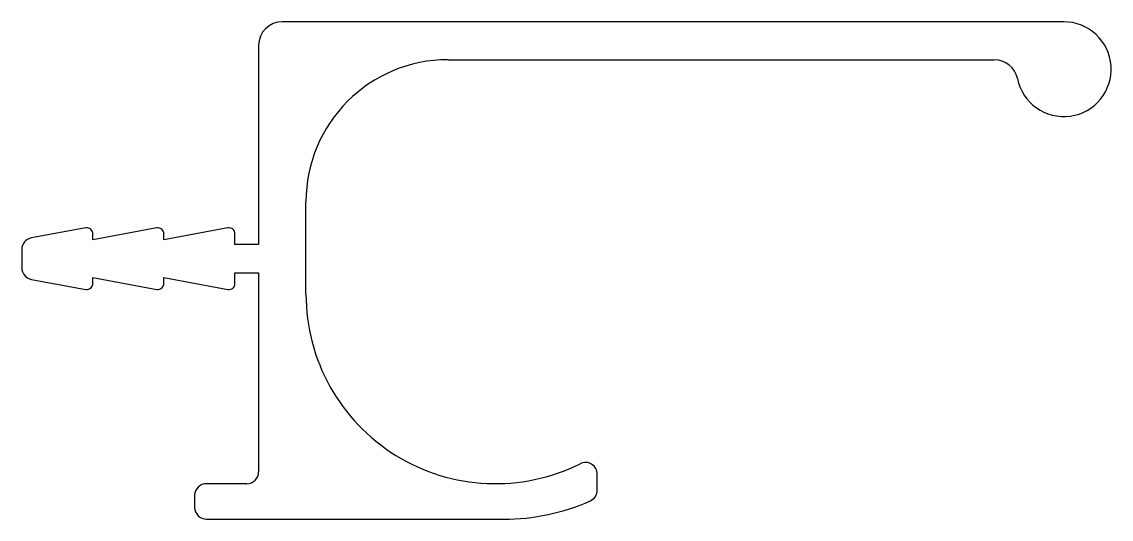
# Model space of a CAD drawing. Extents: x 56.2 to 102.2, y 28.7 to 49.7.
import ezdxf

# ---------------------------------------------------------------- set-up
doc = ezdxf.new("R2010")
doc.units = 0
doc.layers.get('0').update_dxf_attribs({"linetype": 'CONTINUOUS'})

msp = doc.modelspace()

# ---------------------------------------------------------------- linework, layer by layer
for p, q in [((100.161, 49.669), (67.161, 49.669)), ((66.161, 48.669), (66.161, 40.269)), ((74.161, 48.069), (97.222, 48.069)), ((68.161, 38.169), (68.161, 42.069)), ((58.866, 40.965), (56.571, 40.544)), ((61.866, 40.965), (59.161, 40.469)), ((64.866, 40.965), (62.161, 40.469)), ((59.161, 40.469), (59.161, 40.719)), ((62.161, 40.469), (62.161, 40.719)), ((65.161, 40.269), (65.161, 40.719)), ((56.161, 40.052), (56.161, 39.285)), ((66.161, 40.269), (65.161, 40.269)), ((56.571, 38.794), (58.866, 38.373)), ((59.161, 38.869), (61.866, 38.373)), ((59.161, 38.619), (59.161, 38.869)), ((62.161, 38.869), (64.866, 38.373)), ((62.161, 38.619), (62.161, 38.869)), ((65.161, 39.069), (66.161, 39.069)), ((65.161, 38.619), (65.161, 39.069)), ((66.161, 39.069), (66.161, 30.669)), ((80.461, 29.9), (80.461, 30.565)), ((65.661, 30.169), (63.961, 30.169)), ((63.461, 29.669), (63.461, 29.169)), ((63.961, 28.669), (76.512, 28.669))]:
    msp.add_line(p, q)
for centre, radius, start, end in [((67.161, 48.669), 1, 90, 180), ((100.161, 47.669), 2, 191.537, 90), ((74.161, 42.069), 6, 90, 180), ((97.222, 47.069), 1, 11.537, 90), ((58.911, 40.719), 0.25, 0, 100.3889), ((61.911, 40.719), 0.25, 0, 100.3889), ((64.911, 40.719), 0.25, 0, 100.3889), ((56.661, 40.052), 0.5, 100.3889, 180), ((56.661, 39.285), 0.5, 180, 259.6111), ((58.911, 38.619), 0.25, 259.6111, 0), ((61.911, 38.619), 0.25, 259.6111, 0), ((64.911, 38.619), 0.25, 259.6111, 0), ((76.161, 38.169), 8, 180, 296.5551), ((79.961, 30.565), 0.5, 0, 116.5551), ((65.661, 30.669), 0.5, 270, 0), ((63.961, 29.669), 0.5, 90, 180), ((79.961, 29.9), 0.5, 294.682, 0), ((76.512, 37.669), 9, 270, 293.9839), ((63.961, 29.169), 0.5, 180, 270)]:
    msp.add_arc(centre, radius, start, end)

doc.saveas('drawing.dxf')
